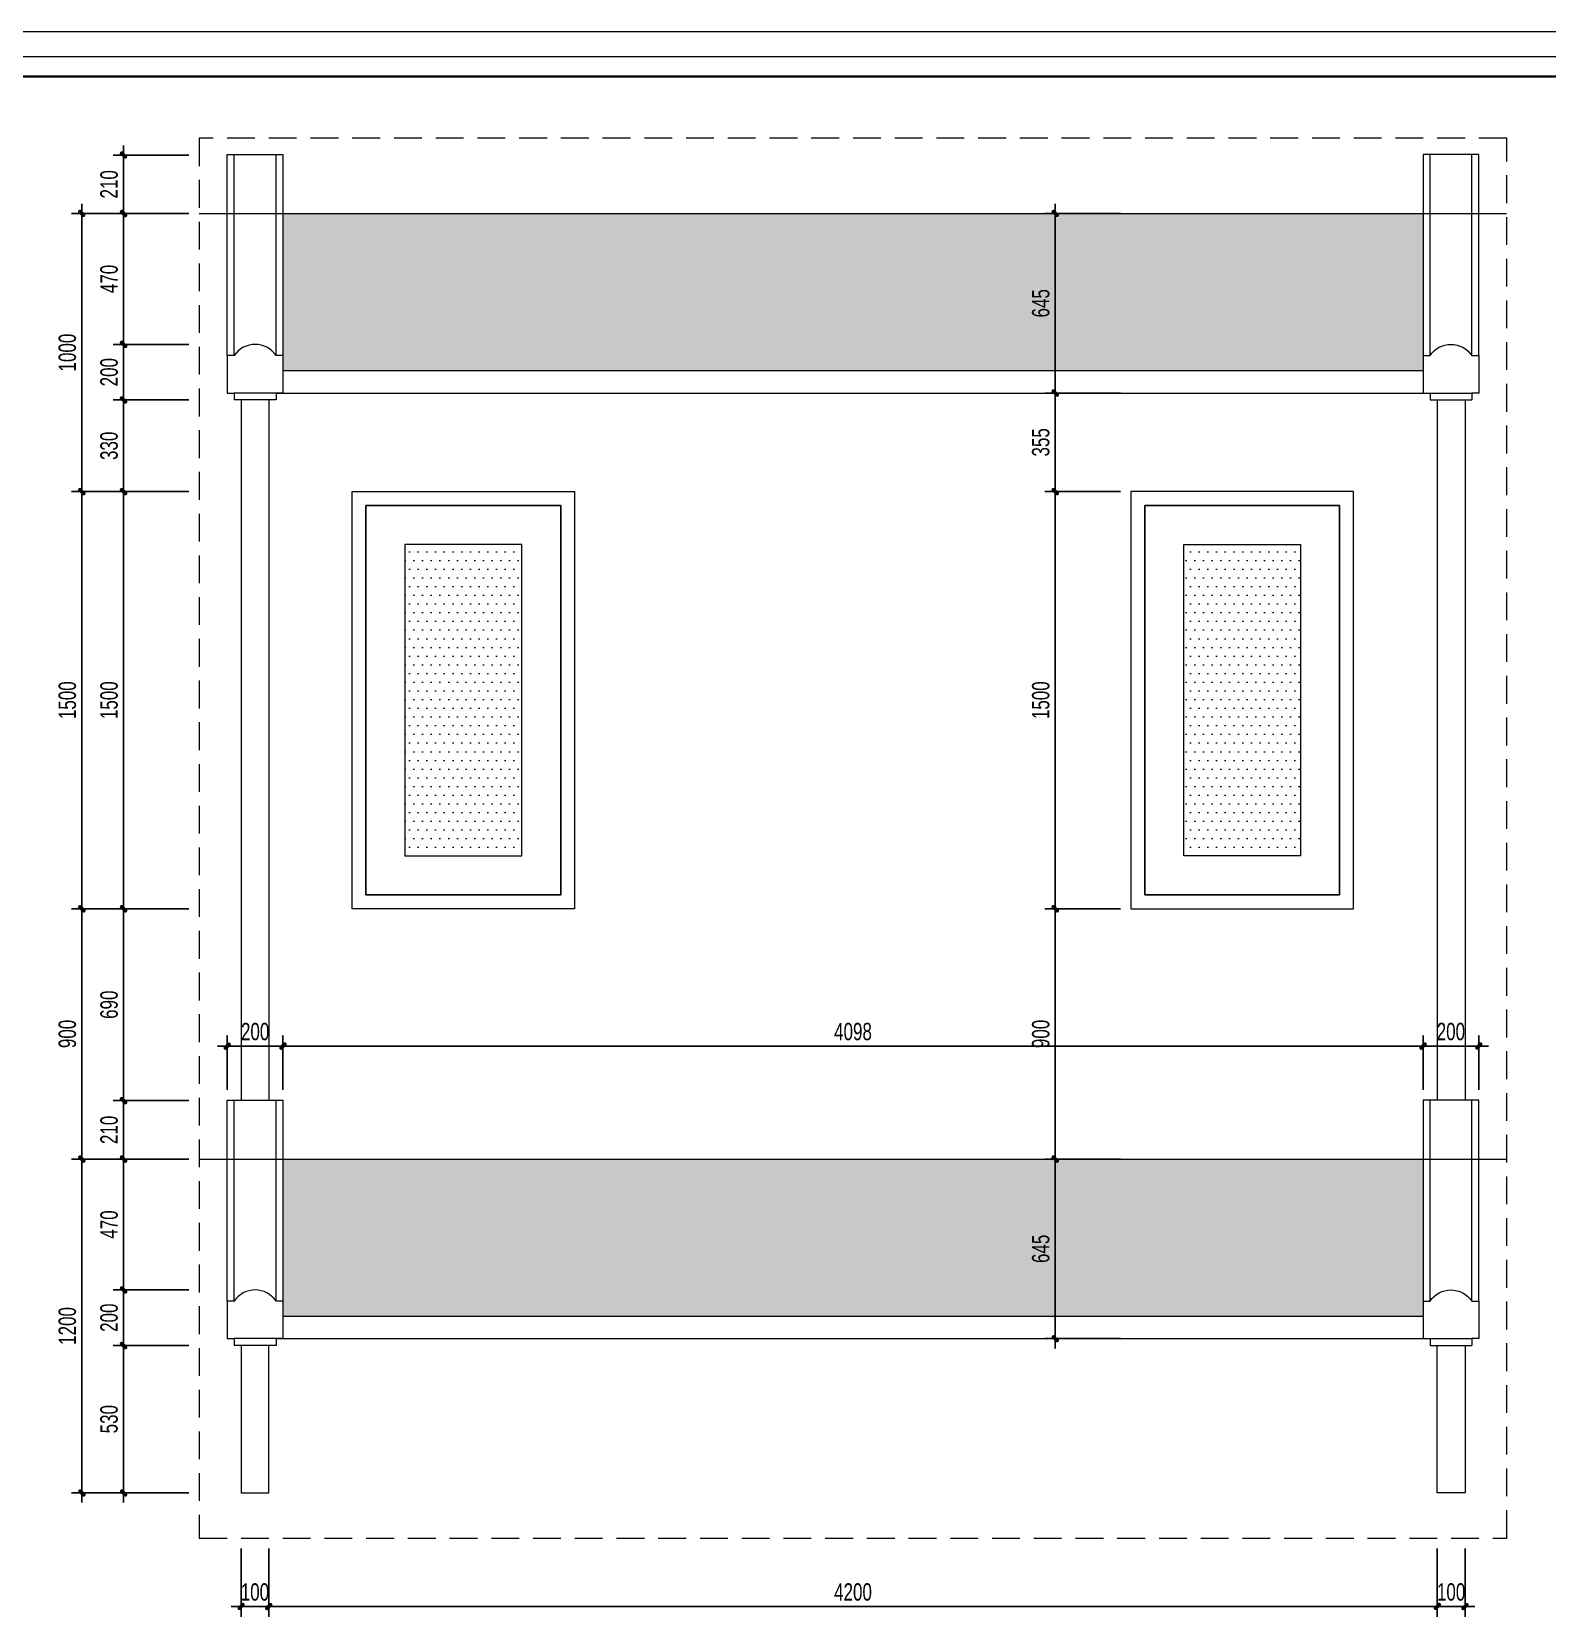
# Model space of a CAD drawing. Header units: inches. Extents: x 88947 to 296847, y 35049 to 161062.
# Drawn here: x 285551 to 290998, y 134352 to 140060 of the extents above; entities that cross this region are included whole.
import ezdxf

# ---------------------------------------------------------------- set-up
doc = ezdxf.new("R2010")
doc.units = ezdxf.units.IN
doc.header["$MEASUREMENT"] = 0
doc.header["$PDMODE"] = 1
for name, pattern in [('ACAD_ISO03W100', [30, 12, -18]), ('CENTER', [50.8, 31.75, -6.35, 6.35, -6.35]), ('DASHED', [0.75, 0.5, -0.25])]:
    doc.linetypes.add(name, pattern=pattern)
for name, color, linetype, lineweight in [('A-Dims', 145, 'Continuous', 25), ('A-Text', 30, 'Continuous', 9), ('A-Wall', 2, 'Continuous', 35), ('CUA', 42, 'Continuous', 20), ('DIM', 7, 'Continuous', 25), ('HACTH', 8, 'Continuous', 5), ('KHUNG 2', 144, 'Continuous', 18), ('KY HIEU', 4, 'Continuous', 25), ('NETMANH', 192, 'Continuous', 18), ('THAY', 3, 'Continuous', 18), ('TRUC', 252, 'ACAD_ISO03W100', 13)]:
    doc.layers.add(name, color=color, linetype=linetype, lineweight=lineweight)
doc.styles.add('VNI-HELVE-CONDENSE', font='VNARIAL.TTF', dxfattribs={"width": 0.7})
doc.dimstyles.new('TAS-50', dxfattribs={"dimscale": 25, "dimtxt": 2.5, "dimasz": 0.7, "dimexe": 1.5, "dimexo": 1.5, "dimgap": 0.8, "dimtad": 1, "dimdec": 0, "dimzin": 3, "dimdsep": 46, "dimtxsty": 'VNI-HELVE-CONDENSE', "dimblk": 'TICK', "dimcen": 2.5, "dimclrt": 71, "dimazin": 2, "dimtfac": 0.75, "dimtdec": 0, "dimtix": 1, "dimtmove": 2, "dimatfit": 2, "dimldrblk": 'TICK123', "dimfxl": 1.5, "dimtolj": 1, "dimtzin": 0, "dimarcsym": 0})

# ---------------------------------------------------------------- blocks, each defined once
blk = doc.blocks.new('khung ten')
at = {"layer": 'A-Wall', "ltscale": 0.7}
blk.add_lwpolyline([(267204, -219099), (305804, -219099), (305804, -190799), (267204, -190799)], close=True, dxfattribs=at)
at = {"layer": 'KHUNG 2', "ltscale": 0.7}
blk.add_lwpolyline([(267004, -219299), (306004, -219299), (306004, -190599), (267004, -190599)], close=True, dxfattribs=at)
at = {"layer": 'NETMANH', "ltscale": 0.7}
blk.add_lwpolyline([(265004, -220042), (307004, -220042), (307004, -190342), (265004, -190342)], close=True, dxfattribs=at)
blk = doc.blocks.new('A$C48464BC3')
at = {"layer": 'HACTH'}
h = blk.add_hatch(dxfattribs=at)
h.set_pattern_fill('DOTS', color=256, scale=500, style=0)
h.set_pattern_definition([(0, (190, 190), (15.625, 31.25), [0, -31.25])])
h.paths.add_polyline_path([(610, 1310), (190, 1310), (190, 190), (610, 190)])
at = {"layer": 'CUA'}
for points in [[(0, 1500), (800, 1500), (800, 0), (0, 0)], [(750, 1450), (50, 1450), (50, 50), (750, 50)], [(750, 1450), (750, 1450), (750, 50), (750, 50)], [(610, 1310), (190, 1310), (190, 190), (610, 190)]]:
    blk.add_lwpolyline(points, close=True, dxfattribs=at)
blk.add_lwpolyline([(750, 1450), (750, 50), (50, 50), (50, 1450), (750, 1450)], dxfattribs=at)
blk = doc.blocks.new('A$C2C686C27')
blk.add_lwpolyline([(-75, 160, -0.533333), (75, 160, 1)], format="xyb")
for points in [[(-100, 160), (-75, 160)], [(-100, 160), (-100, 25)], [(75, 160), (100, 160)], [(100, 160), (100, 25)], [(-100, 25), (-75, 25), (-75, 0)], [(-75, 0), (75, 0)], [(100, 25), (75, 25), (75, 0)]]:
    blk.add_lwpolyline(points)
blk = doc.blocks.new('TICK')
at = {"layer": 'A-Dims', "color": 1}
for p, q in [((-2, 0), (2, 0)), ((0, 1.5), (0, -1.5))]:
    blk.add_line(p, q, dxfattribs=at)
at = {"layer": 'A-Dims', "color": 1, "const_width": 0.788}
blk.add_lwpolyline([(-0.33, -0.35), (0.38, 0.38)], dxfattribs=at)
at = {"layer": 'A-Dims', "color": 1, "const_width": 0.394}
for points in [[(0.24, 0.52, -0.414214), (0.52, 0.52, -1)], [(0.52, 0.52, -0.414214), (0.52, 0.24, -1)], [(-0.47, -0.21, 0.414214), (-0.47, -0.49, 1)], [(-0.47, -0.49, 0.414214), (-0.19, -0.49, 1)]]:
    blk.add_lwpolyline(points, format="xyb", dxfattribs=at)
blk = doc.blocks.new('*D2262')
at = {"layer": 'Defpoints', "color": 0}
for p in [(286302.9, 134643.8), (286402.9, 134643.8), (286402.9, 134397.5)]:
    blk.add_point(p, dxfattribs=at)
at = {"layer": 'DIM', "color": 0, "lineweight": -2}
for p, q in [((286302.9, 134606.3), (286302.9, 134360)), ((286402.9, 134606.3), (286402.9, 134360)), ((286285.4, 134397.5), (286267.9, 134397.5)), ((286302.9, 134397.5), (286402.9, 134397.5)), ((286420.4, 134397.5), (286437.9, 134397.5))]:
    blk.add_line(p, q, dxfattribs=at)
at = {"layer": 'DIM', "color": 0, "lineweight": -2, "xscale": 17.5, "yscale": 17.5, "zscale": 17.5}
blk.add_blockref('TICK', (286302.9, 134397.5), dxfattribs=at)
at = {"layer": 'DIM', "color": 0, "lineweight": -2, "xscale": 17.5, "yscale": 17.5, "zscale": 17.5, "rotation": 180}
blk.add_blockref('TICK', (286402.9, 134397.5), dxfattribs=at)
at = {"layer": 'DIM', "color": 71, "insert": (286352.9, 134449.4), "char_height": 62.5, "attachment_point": 5, "style": 'VNI-HELVE-CONDENSE'}
blk.add_mtext('\\A1;100', dxfattribs=at)
blk = doc.blocks.new('TICK123')
at = {"layer": 'A-Dims', "color": 1}
blk.add_lwpolyline([(0.05, 0, 0, 0.84, 0), (-2.11, 0, 8.4, 8.4, 0)], format="xyseb", dxfattribs=at)
blk = doc.blocks.new('*D2263')
at = {"layer": 'Defpoints', "color": 0}
for p in [(286402.9, 134643.8), (290602.9, 134643.8), (290602.9, 134397.5)]:
    blk.add_point(p, dxfattribs=at)
at = {"layer": 'DIM', "color": 0, "lineweight": -2}
for p, q in [((286402.9, 134606.3), (286402.9, 134360)), ((290602.9, 134606.3), (290602.9, 134360)), ((286420.4, 134397.5), (290585.4, 134397.5))]:
    blk.add_line(p, q, dxfattribs=at)
at = {"layer": 'DIM', "color": 0, "lineweight": -2, "xscale": 17.5, "yscale": 17.5, "zscale": 17.5, "rotation": 180}
blk.add_blockref('TICK', (286402.9, 134397.5), dxfattribs=at)
at = {"layer": 'DIM', "color": 0, "lineweight": -2, "xscale": 17.5, "yscale": 17.5, "zscale": 17.5}
blk.add_blockref('TICK', (290602.9, 134397.5), dxfattribs=at)
at = {"layer": 'DIM', "color": 71, "insert": (288502.9, 134449.4), "char_height": 62.5, "attachment_point": 5, "style": 'VNI-HELVE-CONDENSE'}
blk.add_mtext('\\A1;4200', dxfattribs=at)
blk = doc.blocks.new('*D2264')
at = {"layer": 'Defpoints', "color": 0}
for p in [(290602.9, 134643.8), (290702.9, 134643.8), (290702.9, 134397.5)]:
    blk.add_point(p, dxfattribs=at)
at = {"layer": 'DIM', "color": 0, "lineweight": -2}
for p, q in [((290602.9, 134606.3), (290602.9, 134360)), ((290702.9, 134606.3), (290702.9, 134360)), ((290585.4, 134397.5), (290567.9, 134397.5)), ((290602.9, 134397.5), (290702.9, 134397.5)), ((290720.4, 134397.5), (290737.9, 134397.5))]:
    blk.add_line(p, q, dxfattribs=at)
at = {"layer": 'DIM', "color": 0, "lineweight": -2, "xscale": 17.5, "yscale": 17.5, "zscale": 17.5}
blk.add_blockref('TICK', (290602.9, 134397.5), dxfattribs=at)
at = {"layer": 'DIM', "color": 0, "lineweight": -2, "xscale": 17.5, "yscale": 17.5, "zscale": 17.5, "rotation": 180}
blk.add_blockref('TICK', (290702.9, 134397.5), dxfattribs=at)
at = {"layer": 'DIM', "color": 71, "insert": (290652.9, 134449.4), "char_height": 62.5, "attachment_point": 5, "style": 'VNI-HELVE-CONDENSE'}
blk.add_mtext('\\A1;100', dxfattribs=at)
blk = doc.blocks.new('*D2265')
at = {"layer": 'Defpoints', "color": 0}
for p in [(286453.7, 136412.6), (286253.7, 136218.4), (286453.7, 136218.4)]:
    blk.add_point(p, dxfattribs=at)
at = {"layer": 'DIM', "color": 0, "lineweight": -2}
for p, q in [((286253.7, 136255.9), (286253.7, 136450.1)), ((286453.7, 136255.9), (286453.7, 136450.1)), ((286271.2, 136412.6), (286436.2, 136412.6))]:
    blk.add_line(p, q, dxfattribs=at)
at = {"layer": 'DIM', "color": 0, "lineweight": -2, "xscale": 17.5, "yscale": 17.5, "zscale": 17.5, "rotation": 180}
blk.add_blockref('TICK', (286253.7, 136412.6), dxfattribs=at)
at = {"layer": 'DIM', "color": 0, "lineweight": -2, "xscale": 17.5, "yscale": 17.5, "zscale": 17.5}
blk.add_blockref('TICK', (286453.7, 136412.6), dxfattribs=at)
at = {"layer": 'DIM', "color": 71, "insert": (286353.7, 136464.5), "char_height": 62.5, "attachment_point": 5, "style": 'VNI-HELVE-CONDENSE'}
blk.add_mtext('\\A1;200', dxfattribs=at)
blk = doc.blocks.new('*D2266')
at = {"layer": 'Defpoints', "color": 0}
for p in [(290552.1, 136412.6), (286453.7, 136218.4), (290552.1, 136218.4)]:
    blk.add_point(p, dxfattribs=at)
at = {"layer": 'DIM', "color": 0, "lineweight": -2}
for p, q in [((286453.7, 136255.9), (286453.7, 136450.1)), ((290552.1, 136255.9), (290552.1, 136450.1)), ((286471.2, 136412.6), (290534.6, 136412.6))]:
    blk.add_line(p, q, dxfattribs=at)
at = {"layer": 'DIM', "color": 0, "lineweight": -2, "xscale": 17.5, "yscale": 17.5, "zscale": 17.5, "rotation": 180}
blk.add_blockref('TICK', (286453.7, 136412.6), dxfattribs=at)
at = {"layer": 'DIM', "color": 0, "lineweight": -2, "xscale": 17.5, "yscale": 17.5, "zscale": 17.5}
blk.add_blockref('TICK', (290552.1, 136412.6), dxfattribs=at)
at = {"layer": 'DIM', "color": 71, "insert": (288502.9, 136464.5), "char_height": 62.5, "attachment_point": 5, "style": 'VNI-HELVE-CONDENSE'}
blk.add_mtext('\\A1;4098', dxfattribs=at)
blk = doc.blocks.new('*D2267')
at = {"layer": 'Defpoints', "color": 0}
for p in [(290752.1, 136412.6), (290552.1, 136218.4), (290752.1, 136218.4)]:
    blk.add_point(p, dxfattribs=at)
at = {"layer": 'DIM', "color": 0, "lineweight": -2}
for p, q in [((290552.1, 136255.9), (290552.1, 136450.1)), ((290752.1, 136255.9), (290752.1, 136450.1)), ((290569.6, 136412.6), (290734.6, 136412.6))]:
    blk.add_line(p, q, dxfattribs=at)
at = {"layer": 'DIM', "color": 0, "lineweight": -2, "xscale": 17.5, "yscale": 17.5, "zscale": 17.5, "rotation": 180}
blk.add_blockref('TICK', (290552.1, 136412.6), dxfattribs=at)
at = {"layer": 'DIM', "color": 0, "lineweight": -2, "xscale": 17.5, "yscale": 17.5, "zscale": 17.5}
blk.add_blockref('TICK', (290752.1, 136412.6), dxfattribs=at)
at = {"layer": 'DIM', "color": 71, "insert": (290652.1, 136464.5), "char_height": 62.5, "attachment_point": 5, "style": 'VNI-HELVE-CONDENSE'}
blk.add_mtext('\\A1;200', dxfattribs=at)
blk = doc.blocks.new('*D2268')
at = {"layer": 'Defpoints', "color": 0}
for p in [(285880.7, 135336), (286152.9, 135336), (286152.9, 134806.3)]:
    blk.add_point(p, dxfattribs=at)
at = {"layer": 'DIM', "color": 0, "lineweight": -2}
for p, q in [((286115.4, 135336), (285843.2, 135336)), ((285880.7, 134823.8), (285880.7, 135318.5)), ((286115.4, 134806.3), (285843.2, 134806.3))]:
    blk.add_line(p, q, dxfattribs=at)
at = {"layer": 'DIM', "color": 0, "lineweight": -2, "xscale": 17.5, "yscale": 17.5, "zscale": 17.5}
for p, rotation in [((285880.7, 135336), 90), ((285880.7, 134806.3), 270)]:
    blk.add_blockref('TICK', p, dxfattribs=dict(at, rotation=rotation))
at = {"layer": 'DIM', "color": 71, "insert": (285828.7, 135071.1), "char_height": 62.5, "attachment_point": 5, "rotation": 90, "style": 'VNI-HELVE-CONDENSE'}
blk.add_mtext('\\A1;530', dxfattribs=at)
blk = doc.blocks.new('*D2269')
at = {"layer": 'Defpoints', "color": 0}
for p in [(285880.7, 135535.8), (286152.9, 135535.8), (286152.9, 135336)]:
    blk.add_point(p, dxfattribs=at)
at = {"layer": 'DIM', "color": 0, "lineweight": -2}
for p, q in [((286115.4, 135535.8), (285843.2, 135535.8)), ((285880.7, 135353.5), (285880.7, 135518.3)), ((286115.4, 135336), (285843.2, 135336))]:
    blk.add_line(p, q, dxfattribs=at)
at = {"layer": 'DIM', "color": 0, "lineweight": -2, "xscale": 17.5, "yscale": 17.5, "zscale": 17.5}
for p, rotation in [((285880.7, 135535.8), 90), ((285880.7, 135336), 270)]:
    blk.add_blockref('TICK', p, dxfattribs=dict(at, rotation=rotation))
at = {"layer": 'DIM', "color": 71, "insert": (285828.8, 135435.9), "char_height": 62.5, "attachment_point": 5, "rotation": 90, "style": 'VNI-HELVE-CONDENSE'}
blk.add_mtext('\\A1;200', dxfattribs=at)
blk = doc.blocks.new('*D2270')
at = {"layer": 'Defpoints', "color": 0}
for p in [(285880.7, 136006.3), (286152.9, 136006.3), (286152.9, 135535.8)]:
    blk.add_point(p, dxfattribs=at)
at = {"layer": 'DIM', "color": 0, "lineweight": -2}
for p, q in [((286115.4, 136006.3), (285843.2, 136006.3)), ((285880.7, 135553.3), (285880.7, 135988.8)), ((286115.4, 135535.8), (285843.2, 135535.8))]:
    blk.add_line(p, q, dxfattribs=at)
at = {"layer": 'DIM', "color": 0, "lineweight": -2, "xscale": 17.5, "yscale": 17.5, "zscale": 17.5}
for p, rotation in [((285880.7, 136006.3), 90), ((285880.7, 135535.8), 270)]:
    blk.add_blockref('TICK', p, dxfattribs=dict(at, rotation=rotation))
at = {"layer": 'DIM', "color": 71, "insert": (285828.8, 135771), "char_height": 62.5, "attachment_point": 5, "rotation": 90, "style": 'VNI-HELVE-CONDENSE'}
blk.add_mtext('\\A1;470', dxfattribs=at)
blk = doc.blocks.new('*D2271')
at = {"layer": 'Defpoints', "color": 0}
for p in [(285880.7, 136216.4), (286152.9, 136216.4), (286152.9, 136006.3)]:
    blk.add_point(p, dxfattribs=at)
at = {"layer": 'DIM', "color": 0, "lineweight": -2}
for p, q in [((286115.4, 136216.4), (285843.2, 136216.4)), ((285880.7, 136023.8), (285880.7, 136198.9)), ((286115.4, 136006.3), (285843.2, 136006.3))]:
    blk.add_line(p, q, dxfattribs=at)
at = {"layer": 'DIM', "color": 0, "lineweight": -2, "xscale": 17.5, "yscale": 17.5, "zscale": 17.5}
for p, rotation in [((285880.7, 136216.4), 90), ((285880.7, 136006.3), 270)]:
    blk.add_blockref('TICK', p, dxfattribs=dict(at, rotation=rotation))
at = {"layer": 'DIM', "color": 71, "insert": (285828.8, 136111.3), "char_height": 62.5, "attachment_point": 5, "rotation": 90, "style": 'VNI-HELVE-CONDENSE'}
blk.add_mtext('\\A1;210', dxfattribs=at)
blk = doc.blocks.new('*D2272')
at = {"layer": 'Defpoints', "color": 0}
for p in [(285880.7, 136906.3), (286152.9, 136906.3), (286152.9, 136216.4)]:
    blk.add_point(p, dxfattribs=at)
at = {"layer": 'DIM', "color": 0, "lineweight": -2}
for p, q in [((286115.4, 136906.3), (285843.2, 136906.3)), ((285880.7, 136233.9), (285880.7, 136888.8)), ((286115.4, 136216.4), (285843.2, 136216.4))]:
    blk.add_line(p, q, dxfattribs=at)
at = {"layer": 'DIM', "color": 0, "lineweight": -2, "xscale": 17.5, "yscale": 17.5, "zscale": 17.5}
for p, rotation in [((285880.7, 136906.3), 90), ((285880.7, 136216.4), 270)]:
    blk.add_blockref('TICK', p, dxfattribs=dict(at, rotation=rotation))
at = {"layer": 'DIM', "color": 71, "insert": (285828.8, 136561.3), "char_height": 62.5, "attachment_point": 5, "rotation": 90, "style": 'VNI-HELVE-CONDENSE'}
blk.add_mtext('\\A1;690', dxfattribs=at)
blk = doc.blocks.new('*D2273')
at = {"layer": 'Defpoints', "color": 0}
for p in [(285880.7, 138406.3), (286152.9, 138406.3), (286152.9, 136906.3)]:
    blk.add_point(p, dxfattribs=at)
at = {"layer": 'DIM', "color": 0, "lineweight": -2}
for p, q in [((286115.4, 138406.3), (285843.2, 138406.3)), ((285880.7, 136923.8), (285880.7, 138388.8)), ((286115.4, 136906.3), (285843.2, 136906.3))]:
    blk.add_line(p, q, dxfattribs=at)
at = {"layer": 'DIM', "color": 0, "lineweight": -2, "xscale": 17.5, "yscale": 17.5, "zscale": 17.5}
for p, rotation in [((285880.7, 138406.3), 90), ((285880.7, 136906.3), 270)]:
    blk.add_blockref('TICK', p, dxfattribs=dict(at, rotation=rotation))
at = {"layer": 'DIM', "color": 71, "insert": (285828.8, 137656.3), "char_height": 62.5, "attachment_point": 5, "rotation": 90, "style": 'VNI-HELVE-CONDENSE'}
blk.add_mtext('\\A1;1500', dxfattribs=at)
blk = doc.blocks.new('*D2274')
at = {"layer": 'Defpoints', "color": 0}
for p in [(285880.7, 138735.8), (286152.9, 138735.8), (286152.9, 138406.3)]:
    blk.add_point(p, dxfattribs=at)
at = {"layer": 'DIM', "color": 0, "lineweight": -2}
for p, q in [((286115.4, 138735.8), (285843.2, 138735.8)), ((285880.7, 138423.8), (285880.7, 138718.3)), ((286115.4, 138406.3), (285843.2, 138406.3))]:
    blk.add_line(p, q, dxfattribs=at)
at = {"layer": 'DIM', "color": 0, "lineweight": -2, "xscale": 17.5, "yscale": 17.5, "zscale": 17.5}
for p, rotation in [((285880.7, 138735.8), 90), ((285880.7, 138406.3), 270)]:
    blk.add_blockref('TICK', p, dxfattribs=dict(at, rotation=rotation))
at = {"layer": 'DIM', "color": 71, "insert": (285828.7, 138571), "char_height": 62.5, "attachment_point": 5, "rotation": 90, "style": 'VNI-HELVE-CONDENSE'}
blk.add_mtext('\\A1;330', dxfattribs=at)
blk = doc.blocks.new('*D2275')
at = {"layer": 'Defpoints', "color": 0}
for p in [(285880.7, 138935.8), (286152.9, 138935.8), (286152.9, 138735.8)]:
    blk.add_point(p, dxfattribs=at)
at = {"layer": 'DIM', "color": 0, "lineweight": -2}
for p, q in [((286115.4, 138935.8), (285843.2, 138935.8)), ((285880.7, 138753.3), (285880.7, 138918.3)), ((286115.4, 138735.8), (285843.2, 138735.8))]:
    blk.add_line(p, q, dxfattribs=at)
at = {"layer": 'DIM', "color": 0, "lineweight": -2, "xscale": 17.5, "yscale": 17.5, "zscale": 17.5}
for p, rotation in [((285880.7, 138935.8), 90), ((285880.7, 138735.8), 270)]:
    blk.add_blockref('TICK', p, dxfattribs=dict(at, rotation=rotation))
at = {"layer": 'DIM', "color": 71, "insert": (285828.8, 138835.8), "char_height": 62.5, "attachment_point": 5, "rotation": 90, "style": 'VNI-HELVE-CONDENSE'}
blk.add_mtext('\\A1;200', dxfattribs=at)
blk = doc.blocks.new('*D2276')
at = {"layer": 'Defpoints', "color": 0}
for p in [(285880.7, 139406.3), (286152.9, 139406.3), (286152.9, 138935.8)]:
    blk.add_point(p, dxfattribs=at)
at = {"layer": 'DIM', "color": 0, "lineweight": -2}
for p, q in [((286115.4, 139406.3), (285843.2, 139406.3)), ((285880.7, 138953.3), (285880.7, 139388.8)), ((286115.4, 138935.8), (285843.2, 138935.8))]:
    blk.add_line(p, q, dxfattribs=at)
at = {"layer": 'DIM', "color": 0, "lineweight": -2, "xscale": 17.5, "yscale": 17.5, "zscale": 17.5}
for p, rotation in [((285880.7, 139406.3), 90), ((285880.7, 138935.8), 270)]:
    blk.add_blockref('TICK', p, dxfattribs=dict(at, rotation=rotation))
at = {"layer": 'DIM', "color": 71, "insert": (285828.8, 139171), "char_height": 62.5, "attachment_point": 5, "rotation": 90, "style": 'VNI-HELVE-CONDENSE'}
blk.add_mtext('\\A1;470', dxfattribs=at)
blk = doc.blocks.new('*D2277')
at = {"layer": 'Defpoints', "color": 0}
for p in [(285880.7, 139616.4), (286152.9, 139616.4), (286152.9, 139406.3)]:
    blk.add_point(p, dxfattribs=at)
at = {"layer": 'DIM', "color": 0, "lineweight": -2}
for p, q in [((286115.4, 139616.4), (285843.2, 139616.4)), ((285880.7, 139423.8), (285880.7, 139598.9)), ((286115.4, 139406.3), (285843.2, 139406.3))]:
    blk.add_line(p, q, dxfattribs=at)
at = {"layer": 'DIM', "color": 0, "lineweight": -2, "xscale": 17.5, "yscale": 17.5, "zscale": 17.5}
for p, rotation in [((285880.7, 139616.4), 90), ((285880.7, 139406.3), 270)]:
    blk.add_blockref('TICK', p, dxfattribs=dict(at, rotation=rotation))
at = {"layer": 'DIM', "color": 71, "insert": (285828.8, 139511.3), "char_height": 62.5, "attachment_point": 5, "rotation": 90, "style": 'VNI-HELVE-CONDENSE'}
blk.add_mtext('\\A1;210', dxfattribs=at)
blk = doc.blocks.new('*D2278')
at = {"layer": 'Defpoints', "color": 0}
for p in [(285730.7, 136006.3), (286002.9, 136006.3), (286002.9, 134806.3)]:
    blk.add_point(p, dxfattribs=at)
at = {"layer": 'DIM', "color": 0, "lineweight": -2}
for p, q in [((285965.4, 136006.3), (285693.2, 136006.3)), ((285730.7, 134823.8), (285730.7, 135988.8)), ((285965.4, 134806.3), (285693.2, 134806.3))]:
    blk.add_line(p, q, dxfattribs=at)
at = {"layer": 'DIM', "color": 0, "lineweight": -2, "xscale": 17.5, "yscale": 17.5, "zscale": 17.5}
for p, rotation in [((285730.7, 136006.3), 90), ((285730.7, 134806.3), 270)]:
    blk.add_blockref('TICK', p, dxfattribs=dict(at, rotation=rotation))
at = {"layer": 'DIM', "color": 71, "insert": (285678.8, 135406.3), "char_height": 62.5, "attachment_point": 5, "rotation": 90, "style": 'VNI-HELVE-CONDENSE'}
blk.add_mtext('\\A1;1200', dxfattribs=at)
blk = doc.blocks.new('*D2279')
at = {"layer": 'Defpoints', "color": 0}
for p in [(285730.7, 136906.3), (285979.3, 136906.3), (286002.9, 136006.3)]:
    blk.add_point(p, dxfattribs=at)
at = {"layer": 'DIM', "color": 0, "lineweight": -2}
for p, q in [((285941.8, 136906.3), (285693.2, 136906.3)), ((285730.7, 136023.8), (285730.7, 136888.8)), ((285965.4, 136006.3), (285693.2, 136006.3))]:
    blk.add_line(p, q, dxfattribs=at)
at = {"layer": 'DIM', "color": 0, "lineweight": -2, "xscale": 17.5, "yscale": 17.5, "zscale": 17.5}
for p, rotation in [((285730.7, 136906.3), 90), ((285730.7, 136006.3), 270)]:
    blk.add_blockref('TICK', p, dxfattribs=dict(at, rotation=rotation))
at = {"layer": 'DIM', "color": 71, "insert": (285678.8, 136456.3), "char_height": 62.5, "attachment_point": 5, "rotation": 90, "style": 'VNI-HELVE-CONDENSE'}
blk.add_mtext('\\A1;900', dxfattribs=at)
blk = doc.blocks.new('*D2280')
at = {"layer": 'Defpoints', "color": 0}
for p in [(285730.7, 138406.3), (286115.4, 138406.3), (285979.3, 136906.3)]:
    blk.add_point(p, dxfattribs=at)
at = {"layer": 'DIM', "color": 0, "lineweight": -2}
for p, q in [((286077.9, 138406.3), (285693.2, 138406.3)), ((285730.7, 136923.8), (285730.7, 138388.8)), ((285941.8, 136906.3), (285693.2, 136906.3))]:
    blk.add_line(p, q, dxfattribs=at)
at = {"layer": 'DIM', "color": 0, "lineweight": -2, "xscale": 17.5, "yscale": 17.5, "zscale": 17.5}
for p, rotation in [((285730.7, 138406.3), 90), ((285730.7, 136906.3), 270)]:
    blk.add_blockref('TICK', p, dxfattribs=dict(at, rotation=rotation))
at = {"layer": 'DIM', "color": 71, "insert": (285678.8, 137656.3), "char_height": 62.5, "attachment_point": 5, "rotation": 90, "style": 'VNI-HELVE-CONDENSE'}
blk.add_mtext('\\A1;1500', dxfattribs=at)
blk = doc.blocks.new('*D2281')
at = {"layer": 'Defpoints', "color": 0}
for p in [(285730.7, 139406.3), (286152.9, 139406.3), (286115.4, 138406.3)]:
    blk.add_point(p, dxfattribs=at)
at = {"layer": 'DIM', "color": 0, "lineweight": -2}
for p, q in [((286115.4, 139406.3), (285693.2, 139406.3)), ((285730.7, 138423.8), (285730.7, 139388.8)), ((286077.9, 138406.3), (285693.2, 138406.3))]:
    blk.add_line(p, q, dxfattribs=at)
at = {"layer": 'DIM', "color": 0, "lineweight": -2, "xscale": 17.5, "yscale": 17.5, "zscale": 17.5}
for p, rotation in [((285730.7, 139406.3), 90), ((285730.7, 138406.3), 270)]:
    blk.add_blockref('TICK', p, dxfattribs=dict(at, rotation=rotation))
at = {"layer": 'DIM', "color": 71, "insert": (285678.8, 138906.3), "char_height": 62.5, "attachment_point": 5, "rotation": 90, "style": 'VNI-HELVE-CONDENSE'}
blk.add_mtext('\\A1;1000', dxfattribs=at)
blk = doc.blocks.new('*D2367')
at = {"layer": 'Defpoints', "color": 0}
for p in [(289229.9, 136006.3), (289502.1, 136006.3), (289502.1, 135360.8)]:
    blk.add_point(p, dxfattribs=at)
at = {"layer": 'DIM', "color": 0, "lineweight": -2}
for p, q in [((289464.6, 136006.3), (289192.4, 136006.3)), ((289229.9, 135378.3), (289229.9, 135988.8)), ((289464.6, 135360.8), (289192.4, 135360.8))]:
    blk.add_line(p, q, dxfattribs=at)
at = {"layer": 'DIM', "color": 0, "lineweight": -2, "xscale": 17.5, "yscale": 17.5, "zscale": 17.5}
for p, rotation in [((289229.9, 136006.3), 90), ((289229.9, 135360.8), 270)]:
    blk.add_blockref('TICK', p, dxfattribs=dict(at, rotation=rotation))
at = {"layer": 'DIM', "color": 71, "insert": (289178, 135683.5), "char_height": 62.5, "attachment_point": 5, "rotation": 90, "style": 'VNI-HELVE-CONDENSE'}
blk.add_mtext('\\A1;645', dxfattribs=at)
blk = doc.blocks.new('*D2368')
at = {"layer": 'Defpoints', "color": 0}
for p in [(289229.9, 136906.3), (289502.1, 136906.3), (289502.1, 136006.3)]:
    blk.add_point(p, dxfattribs=at)
at = {"layer": 'DIM', "color": 0, "lineweight": -2}
for p, q in [((289464.6, 136906.3), (289192.4, 136906.3)), ((289229.9, 136023.8), (289229.9, 136888.8)), ((289464.6, 136006.3), (289192.4, 136006.3))]:
    blk.add_line(p, q, dxfattribs=at)
at = {"layer": 'DIM', "color": 0, "lineweight": -2, "xscale": 17.5, "yscale": 17.5, "zscale": 17.5}
for p, rotation in [((289229.9, 136906.3), 90), ((289229.9, 136006.3), 270)]:
    blk.add_blockref('TICK', p, dxfattribs=dict(at, rotation=rotation))
at = {"layer": 'DIM', "color": 71, "insert": (289178, 136456.3), "char_height": 62.5, "attachment_point": 5, "rotation": 90, "style": 'VNI-HELVE-CONDENSE'}
blk.add_mtext('\\A1;900', dxfattribs=at)
blk = doc.blocks.new('*D2369')
at = {"layer": 'Defpoints', "color": 0}
for p in [(289229.9, 138406.3), (289502.1, 138406.3), (289502.1, 136906.3)]:
    blk.add_point(p, dxfattribs=at)
at = {"layer": 'DIM', "color": 0, "lineweight": -2}
for p, q in [((289464.6, 138406.3), (289192.4, 138406.3)), ((289229.9, 136923.8), (289229.9, 138388.8)), ((289464.6, 136906.3), (289192.4, 136906.3))]:
    blk.add_line(p, q, dxfattribs=at)
at = {"layer": 'DIM', "color": 0, "lineweight": -2, "xscale": 17.5, "yscale": 17.5, "zscale": 17.5}
for p, rotation in [((289229.9, 138406.3), 90), ((289229.9, 136906.3), 270)]:
    blk.add_blockref('TICK', p, dxfattribs=dict(at, rotation=rotation))
at = {"layer": 'DIM', "color": 71, "insert": (289178, 137656.3), "char_height": 62.5, "attachment_point": 5, "rotation": 90, "style": 'VNI-HELVE-CONDENSE'}
blk.add_mtext('\\A1;1500', dxfattribs=at)
blk = doc.blocks.new('*D2370')
at = {"layer": 'Defpoints', "color": 0}
for p in [(289229.9, 138760.8), (289502.1, 138760.8), (289502.1, 138406.3)]:
    blk.add_point(p, dxfattribs=at)
at = {"layer": 'DIM', "color": 0, "lineweight": -2}
for p, q in [((289464.6, 138760.8), (289192.4, 138760.8)), ((289229.9, 138423.8), (289229.9, 138743.3)), ((289464.6, 138406.3), (289192.4, 138406.3))]:
    blk.add_line(p, q, dxfattribs=at)
at = {"layer": 'DIM', "color": 0, "lineweight": -2, "xscale": 17.5, "yscale": 17.5, "zscale": 17.5}
for p, rotation in [((289229.9, 138760.8), 90), ((289229.9, 138406.3), 270)]:
    blk.add_blockref('TICK', p, dxfattribs=dict(at, rotation=rotation))
at = {"layer": 'DIM', "color": 71, "insert": (289177.9, 138583.5), "char_height": 62.5, "attachment_point": 5, "rotation": 90, "style": 'VNI-HELVE-CONDENSE'}
blk.add_mtext('\\A1;355', dxfattribs=at)
blk = doc.blocks.new('*D2371')
at = {"layer": 'Defpoints', "color": 0}
for p in [(289229.9, 139406.3), (289502.1, 139406.3), (289502.1, 138760.8)]:
    blk.add_point(p, dxfattribs=at)
at = {"layer": 'DIM', "color": 0, "lineweight": -2}
for p, q in [((289464.6, 139406.3), (289192.4, 139406.3)), ((289229.9, 138778.3), (289229.9, 139388.8)), ((289464.6, 138760.8), (289192.4, 138760.8))]:
    blk.add_line(p, q, dxfattribs=at)
at = {"layer": 'DIM', "color": 0, "lineweight": -2, "xscale": 17.5, "yscale": 17.5, "zscale": 17.5}
for p, rotation in [((289229.9, 139406.3), 90), ((289229.9, 138760.8), 270)]:
    blk.add_blockref('TICK', p, dxfattribs=dict(at, rotation=rotation))
at = {"layer": 'DIM', "color": 71, "insert": (289178, 139083.5), "char_height": 62.5, "attachment_point": 5, "rotation": 90, "style": 'VNI-HELVE-CONDENSE'}
blk.add_mtext('\\A1;645', dxfattribs=at)

msp = doc.modelspace()

# ---------------------------------------------------------------- hatches: boundary and pattern name
at = {"layer": 'HACTH'}
h = msp.add_hatch(dxfattribs=at)
h.set_pattern_fill('TILE_02', color=256, scale=100, style=0, pattern_type=2)
h.set_pattern_definition([(0, (286855.26, 138851.21), (200, 100), [25, -175]), (0, (286855.26, 138863.71), (200, 100), [25, -75]), (0, (286955.26, 138876.21), (200, 100), [25, -175]), (0, (286805.26, 138813.71), (200, 100), [12.5, -100, 12.5, -75]), (45, (286817.755, 138838.71), (0, 100), [17.6777, -265.165]), (45, (286805.255, 138876.21), (0, 100), [12.63, -270.2127]), (45, (286805.255, 138888.71), (0, 100), [15.15, -267.6927]), (135, (286930.255, 138888.71), (0, 100), [15.15, -267.6927]), (135, (286930.255, 138876.21), (0, 100), [12.63, -270.2127]), (135, (286917.755, 138838.71), (0, 100), [17.6777, -265.165]), (26.565, (286830.255, 138838.71), (5e-05, 100), [27.951, -195.656]), (26.565, (286830.255, 138851.21), (5e-05, 100), [27.951, -195.656]), (26.565, (286780.255, 138863.71), (5e-05, 100), [27.951, -195.656]), (26.565, (286780.255, 138876.21), (5e-05, 100), [27.951, -195.656]), (63.435, (286805.255, 138813.713), (-5e-05, 100), [27.951, -419.2627]), (63.435, (286817.755, 138813.713), (-5e-05, 100), [27.951, -419.2627]), (116.565, (286917.755, 138813.713), (5e-05, 100), [27.951, -419.2627]), (116.565, (286930.255, 138813.713), (5e-05, 100), [27.951, -419.2627]), (153.435, (286905.255, 138838.71), (-5e-05, 100), [27.951, -195.656]), (153.435, (286905.255, 138851.21), (-5e-05, 100), [27.951, -195.656]), (153.435, (286955.255, 138863.71), (-5e-05, 100), [27.951, -195.656]), (153.435, (286955.255, 138876.21), (-5e-05, 100), [27.951, -195.656]), (82.875, (286805.255, 138813.713), (-2.5e-05, 100.000016), [100.7782, -1511.6733]), (97.125, (286930.255, 138813.713), (2.5e-05, 100.000016), [100.7782, -1511.6733])])
h.paths.add_polyline_path([(290552.1, 139406.3), (286453.7, 139406.3), (286453.7, 138895.8), (286453.7, 138895.8), (286453.7, 138841.5), (290552.1, 138841.5), (290552.1, 138895.8), (290552.1, 138895.8)])
h = msp.add_hatch(dxfattribs=at)
h.set_pattern_fill('TILE_02', color=256, scale=100, style=0, pattern_type=2)
h.set_pattern_definition([(0, (286855.26, 135451.21), (200, 100), [25, -175]), (0, (286855.26, 135463.71), (200, 100), [25, -75]), (0, (286955.26, 135476.21), (200, 100), [25, -175]), (0, (286805.26, 135413.71), (200, 100), [12.5, -100, 12.5, -75]), (45, (286817.755, 135438.71), (0, 100), [17.6777, -265.165]), (45, (286805.255, 135476.21), (0, 100), [12.63, -270.2127]), (45, (286805.255, 135488.71), (0, 100), [15.15, -267.6927]), (135, (286930.255, 135488.71), (0, 100), [15.15, -267.6927]), (135, (286930.255, 135476.21), (0, 100), [12.63, -270.2127]), (135, (286917.755, 135438.71), (0, 100), [17.6777, -265.165]), (26.565, (286830.255, 135438.71), (5e-05, 100), [27.951, -195.656]), (26.565, (286830.255, 135451.21), (5e-05, 100), [27.951, -195.656]), (26.565, (286780.255, 135463.71), (5e-05, 100), [27.951, -195.656]), (26.565, (286780.255, 135476.21), (5e-05, 100), [27.951, -195.656]), (63.435, (286805.255, 135413.713), (-5e-05, 100), [27.951, -419.2627]), (63.435, (286817.755, 135413.713), (-5e-05, 100), [27.951, -419.2627]), (116.565, (286917.755, 135413.713), (5e-05, 100), [27.951, -419.2627]), (116.565, (286930.255, 135413.713), (5e-05, 100), [27.951, -419.2627]), (153.435, (286905.255, 135438.71), (-5e-05, 100), [27.951, -195.656]), (153.435, (286905.255, 135451.21), (-5e-05, 100), [27.951, -195.656]), (153.435, (286955.255, 135463.71), (-5e-05, 100), [27.951, -195.656]), (153.435, (286955.255, 135476.21), (-5e-05, 100), [27.951, -195.656]), (82.875, (286805.255, 135413.713), (-2.5e-05, 100.000016), [100.7782, -1511.6733]), (97.125, (286930.255, 135413.713), (2.5e-05, 100.000016), [100.7782, -1511.6733])])
h.paths.add_polyline_path([(290552.1, 136006.3), (286453.7, 136006.3), (286453.7, 135495.8), (286453.7, 135495.8), (286453.7, 135441.5), (290552.1, 135441.5), (290552.1, 135495.8), (290552.1, 135495.8)])

# ---------------------------------------------------------------- linework, layer by layer
at = {"layer": 'KHUNG 2', "linetype": 'DASHED', "ltscale": 200}
msp.add_lwpolyline([(286152.9, 139676.9), (286152.9, 134643.8), (290852.9, 134643.8), (290852.9, 139676.9)], close=True, dxfattribs=at)
at = {"layer": 'THAY'}
for points in [[(286253.7, 138895.8), (286253.7, 139618.4), (286453.7, 139618.4), (286453.7, 138895.8)], [(286278.7, 138895.8), (286278.7, 139618.4)], [(286428.7, 138895.8), (286428.7, 139618.4)], [(290752.1, 138895.8), (290752.1, 139618.4), (290552.1, 139618.4), (290552.1, 138895.8)], [(290577.1, 138895.8), (290577.1, 139618.4)], [(290727.1, 138895.8), (290727.1, 139618.4)], [(286453.7, 139406.3), (290552.1, 139406.3)], [(286453.7, 138841.5), (290552.1, 138841.5)], [(286428.7, 138760.8), (286278.7, 138760.8)], [(286302.9, 138735.8), (286302.9, 136218.4)], [(286402.9, 138735.8), (286402.9, 136218.4)], [(286428.7, 138760.8), (290577.1, 138760.8)], [(290577.1, 138760.8), (290727.1, 138760.8)], [(290602.9, 138735.8), (290602.9, 136218.4)], [(290702.9, 138735.8), (290702.9, 136218.4)], [(286253.7, 135495.8), (286253.7, 136218.4), (286453.7, 136218.4), (286453.7, 135495.8)], [(286278.7, 135495.8), (286278.7, 136218.4)], [(286428.7, 135495.8), (286428.7, 136218.4)], [(290752.1, 135495.8), (290752.1, 136218.4), (290552.1, 136218.4), (290552.1, 135495.8)], [(290577.1, 135495.8), (290577.1, 136218.4)], [(290727.1, 135495.8), (290727.1, 136218.4)], [(286453.7, 136006.3), (290552.1, 136006.3)], [(286453.7, 135441.5), (290552.1, 135441.5)], [(286428.7, 135360.8), (286278.7, 135360.8)], [(286428.7, 135360.8), (290577.1, 135360.8)], [(290577.1, 135360.8), (290727.1, 135360.8)], [(286302.9, 135335.8), (286302.9, 134806.3), (286402.9, 134806.3), (286402.9, 135335.8)], [(290702.9, 135335.8), (290702.9, 134806.3), (290602.9, 134806.3), (290602.9, 135335.8)]]:
    msp.add_lwpolyline(points, dxfattribs=at)
at = {"layer": 'TRUC', "linetype": 'CENTER', "ltscale": 20}
for points in [[(286152.9, 139406.3), (290852.9, 139406.3)], [(286152.9, 136006.3), (290852.9, 136006.3)]]:
    msp.add_lwpolyline(points, dxfattribs=at)

# ---------------------------------------------------------------- block references
at = {"layer": 'A-Text', "xscale": 0.3535714285681024, "yscale": 0.3535714286845177, "zscale": 0.3535714286832132}
msp.add_blockref('khung ten', (188299.4, 207359.5), dxfattribs=at)
at = {"layer": 'KY HIEU'}
msp.add_blockref('A$C48464BC3', (286702.1, 136906.3), dxfattribs=at)
at = {"layer": 'KY HIEU', "xscale": -1}
msp.add_blockref('A$C48464BC3', (290302.1, 136906.3), dxfattribs=at)
at = {"layer": 'THAY', "xscale": -1}
for p in [(286353.7, 138735.8), (286353.7, 135335.8)]:
    msp.add_blockref('A$C2C686C27', p, dxfattribs=at)
at = {"layer": 'THAY'}
for p in [(290652.1, 138735.8), (290652.1, 135335.8)]:
    msp.add_blockref('A$C2C686C27', p, dxfattribs=at)

# ---------------------------------------------------------------- dimensions: what is measured, and where the dimension line sits
at = {"layer": 'DIM'}
for base, p1, p2, picture, middle in [((285880.7, 139616.4), (286152.9, 139406.3), (286152.9, 139616.4), '*D2277', (285828.8, 139511.3)), ((285730.7, 139406.3), (286115.4, 138406.3), (286152.9, 139406.3), '*D2281', (285678.8, 138906.3)), ((285880.6652, 139406.2751), (286152.9089, 138935.7847), (286152.9089, 139406.2751), '*D2276', (285828.7757, 139171.0299)), ((289229.8634, 139406.2751), (289502.1071, 138760.7847), (289502.1071, 139406.2751), '*D2371', (289177.9739, 139083.5299)), ((285880.7, 138935.8), (286152.9, 138735.8), (286152.9, 138935.8), '*D2275', (285828.8, 138835.8)), ((285880.6652, 138735.7847), (286152.9089, 138406.2751), (286152.9089, 138735.7847), '*D2274', (285828.7331, 138571.0299)), ((289229.8634, 138760.7847), (289502.1071, 138406.2751), (289502.1071, 138760.7847), '*D2370', (289177.9313, 138583.5299)), ((285730.7, 138406.3), (285979.3, 136906.3), (286115.4, 138406.3), '*D2280', (285678.8, 137656.3)), ((285880.7, 138406.3), (286152.9, 136906.3), (286152.9, 138406.3), '*D2273', (285828.8, 137656.3)), ((289229.9, 138406.3), (289502.1, 136906.3), (289502.1, 138406.3), '*D2369', (289178, 137656.3)), ((285730.7, 136906.3), (286002.9, 136006.3), (285979.3, 136906.3), '*D2279', (285678.8, 136456.3)), ((285880.7, 136906.3), (286152.9, 136216.4), (286152.9, 136906.3), '*D2272', (285828.8, 136561.3)), ((289229.9, 136906.3), (289502.1, 136006.3), (289502.1, 136906.3), '*D2368', (289178, 136456.3)), ((285880.7, 136216.4), (286152.9, 136006.3), (286152.9, 136216.4), '*D2271', (285828.8, 136111.3)), ((285730.7, 136006.3), (286002.9, 134806.3), (286002.9, 136006.3), '*D2278', (285678.8, 135406.3)), ((285880.6652, 136006.2751), (286152.9089, 135535.7847), (286152.9089, 136006.2751), '*D2270', (285828.7757, 135771.0299)), ((289229.8634, 136006.2751), (289502.1071, 135360.7847), (289502.1071, 136006.2751), '*D2367', (289177.9739, 135683.5299)), ((285880.7, 135535.8), (286152.9, 135336), (286152.9, 135535.8), '*D2269', (285828.8, 135435.9)), ((285880.7, 135336), (286152.9, 134806.3), (286152.9, 135336), '*D2268', (285828.7, 135071.1))]:
    dim = msp.add_linear_dim(base=base, p1=p1, p2=p2, angle=90, dimstyle='TAS-50', dxfattribs=at)
    dim.commit()
    dim.dimension.update_dxf_attribs({"geometry": picture, "text_midpoint": middle})
for base, p1, p2, picture, middle in [((286453.7, 136412.6), (286253.7, 136218.4), (286453.7, 136218.4), '*D2265', (286353.7, 136464.5)), ((290552.1, 136412.6), (286453.7, 136218.4), (290552.1, 136218.4), '*D2266', (288502.9, 136464.5)), ((290752.1, 136412.6), (290552.1, 136218.4), (290752.1, 136218.4), '*D2267', (290652.1, 136464.5)), ((286402.9, 134397.5), (286302.9, 134643.8), (286402.9, 134643.8), '*D2262', (286352.9, 134449.4)), ((290602.9, 134397.5), (286402.9, 134643.8), (290602.9, 134643.8), '*D2263', (288502.9, 134449.4)), ((290702.9, 134397.5), (290602.9, 134643.8), (290702.9, 134643.8), '*D2264', (290652.9, 134449.4))]:
    dim = msp.add_linear_dim(base=base, p1=p1, p2=p2, dimstyle='TAS-50', dxfattribs=at)
    dim.commit()
    dim.dimension.update_dxf_attribs({"geometry": picture, "text_midpoint": middle})

doc.saveas('drawing.dxf')
